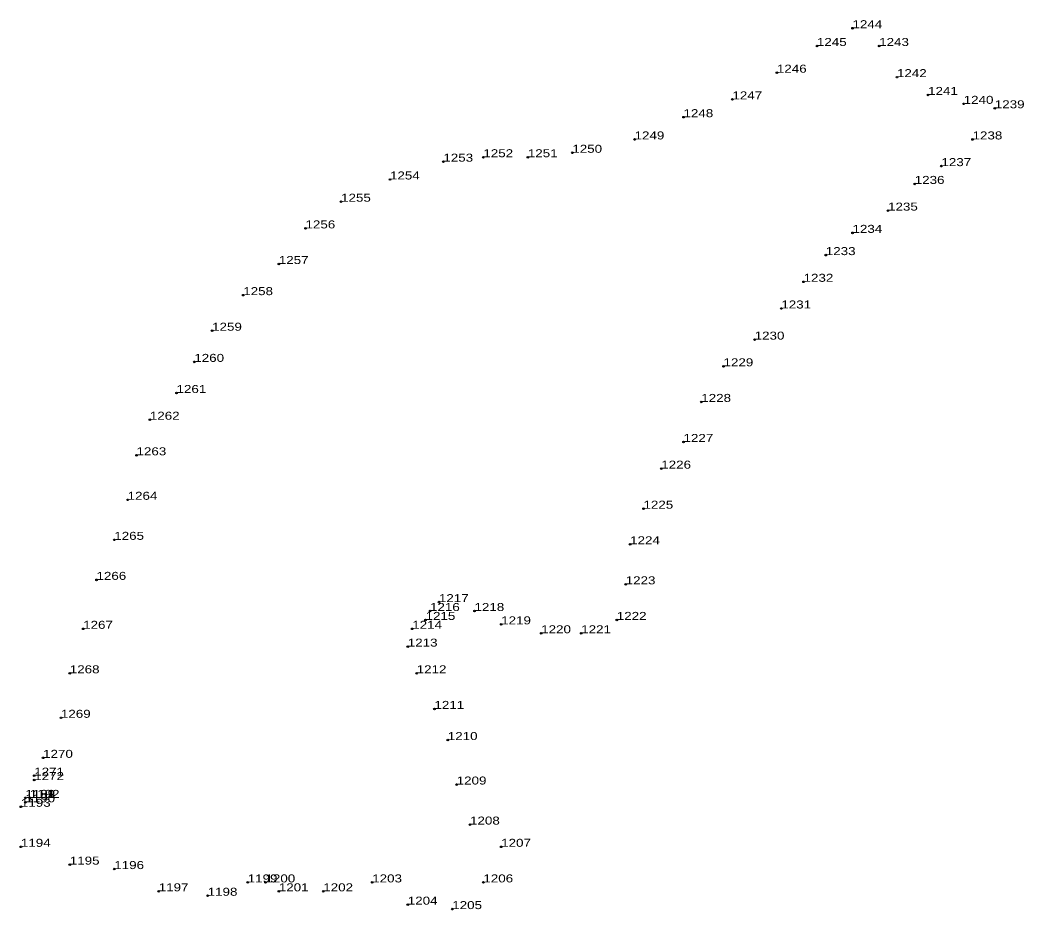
# Model space of a CAD drawing. Header units: metres. Extents: x 552477 to 554790, y 1816840 to 1818917.
# Drawn here: x 554417.8 to 554643.6, y 1817655.8 to 1817855.8 of the extents above; entities that cross this region are included whole.
import ezdxf

# ---------------------------------------------------------------- set-up
doc = ezdxf.new("R2010")
doc.units = ezdxf.units.M
doc.header["$LTSCALE"] = 0.72
doc.header["$PDMODE"] = 32
doc.header["$PDSIZE"] = 0.36
doc.layers.add('12', color=7, linetype='Continuous')
doc.layers.add('7', color=7, linetype='Continuous')

msp = doc.modelspace()

# ---------------------------------------------------------------- linework, layer by layer
at = {"layer": '7'}
for p in [(554605, 1817854), (554597, 1817850), (554611, 1817850), (554588, 1817844), (554615, 1817843), (554578, 1817838), (554622, 1817839), (554630, 1817837), (554637, 1817836), (554567, 1817834), (554556, 1817829), (554632, 1817829), (554513, 1817824), (554522, 1817825), (554532, 1817825), (554542, 1817826), (554625, 1817823), (554501, 1817820), (554619, 1817819), (554490, 1817815), (554613, 1817813), (554482, 1817809), (554605, 1817808), (554599, 1817803), (554476, 1817801), (554594, 1817797), (554468, 1817794), (554589, 1817791), (554461, 1817786), (554583, 1817784), (554457, 1817779), (554576, 1817778), (554453, 1817772), (554571, 1817770), (554447, 1817766), (554567, 1817761), (554444, 1817758), (554562, 1817755), (554442, 1817748), (554558, 1817746), (554439, 1817739), (554555, 1817738), (554435, 1817730), (554554, 1817729), (554512, 1817725), (554510, 1817723), (554520, 1817723), (554509, 1817721), (554526, 1817720), (554552, 1817721), (554432, 1817719), (554506, 1817719), (554535, 1817718), (554544, 1817718), (554505, 1817715), (554429, 1817709), (554507, 1817709), (554511, 1817701), (554427, 1817699), (554514, 1817694), (554423, 1817690), (554421, 1817686), (554421, 1817685), (554516, 1817684), (554419, 1817681), (554419, 1817680), (554420, 1817681), (554418, 1817679), (554519, 1817675), (554418, 1817670), (554526, 1817670), (554429, 1817666), (554439, 1817665), (554469, 1817662), (554473, 1817662), (554497, 1817662), (554522, 1817662), (554449, 1817660), (554476, 1817660), (554486, 1817660), (554460, 1817659), (554505, 1817657), (554515, 1817656)]:
    msp.add_point(p, dxfattribs=at)

# ---------------------------------------------------------------- texts
at = {"layer": '12', "width": 1.25}
for s, p in [('1244', (554605, 1817854)), ('1245', (554597, 1817850)), ('1243', (554611, 1817850)), ('1246', (554588, 1817844)), ('1242', (554615, 1817843)), ('1247', (554578, 1817838)), ('1241', (554622, 1817839)), ('1240', (554630, 1817837)), ('1239', (554637, 1817836)), ('1248', (554567, 1817834)), ('1249', (554556, 1817829)), ('1238', (554632, 1817829)), ('1252', (554522, 1817825)), ('1251', (554532, 1817825)), ('1250', (554542, 1817826)), ('1253', (554513, 1817824)), ('1237', (554625, 1817823)), ('1254', (554501, 1817820)), ('1236', (554619, 1817819)), ('1255', (554490, 1817815)), ('1235', (554613, 1817813)), ('1256', (554482, 1817809)), ('1234', (554605, 1817808)), ('1233', (554599, 1817803)), ('1257', (554476, 1817801)), ('1232', (554594, 1817797)), ('1258', (554468, 1817794)), ('1231', (554589, 1817791)), ('1259', (554461, 1817786)), ('1230', (554583, 1817784)), ('1260', (554457, 1817779)), ('1229', (554576, 1817778)), ('1261', (554453, 1817772)), ('1228', (554571, 1817770)), ('1262', (554447, 1817766)), ('1227', (554567, 1817761)), ('1263', (554444, 1817758)), ('1226', (554562, 1817755)), ('1264', (554442, 1817748)), ('1225', (554558, 1817746)), ('1265', (554439, 1817739)), ('1224', (554555, 1817738)), ('1266', (554435, 1817730)), ('1223', (554554, 1817729)), ('1216', (554510, 1817723)), ('1217', (554512, 1817725)), ('1218', (554520, 1817723)), ('1215', (554509, 1817721)), ('1222', (554552, 1817721)), ('1267', (554432, 1817719)), ('1214', (554506, 1817719)), ('1219', (554526, 1817720)), ('1220', (554535, 1817718)), ('1221', (554544, 1817718)), ('1213', (554505, 1817715)), ('1268', (554429, 1817709)), ('1212', (554507, 1817709)), ('1211', (554511, 1817701)), ('1269', (554427, 1817699)), ('1210', (554514, 1817694)), ('1270', (554423, 1817690)), ('1271', (554421, 1817686)), ('1272', (554421, 1817685)), ('1209', (554516, 1817684)), ('1189', (554419, 1817681)), ('1191', (554419, 1817681)), ('1190', (554419, 1817680)), ('1192', (554420, 1817681)), ('1193', (554418, 1817679)), ('1208', (554519, 1817675)), ('1194', (554418, 1817670)), ('1207', (554526, 1817670)), ('1195', (554429, 1817666)), ('1196', (554439, 1817665)), ('1199', (554469, 1817662)), ('1200', (554473, 1817662)), ('1203', (554497, 1817662)), ('1206', (554522, 1817662)), ('1197', (554449, 1817660)), ('1201', (554476, 1817660)), ('1202', (554486, 1817660)), ('1198', (554460, 1817659)), ('1204', (554505, 1817657)), ('1205', (554515, 1817656))]:
    msp.add_text(s, height=1.8, dxfattribs=at).set_placement(p)

doc.saveas('drawing.dxf')
